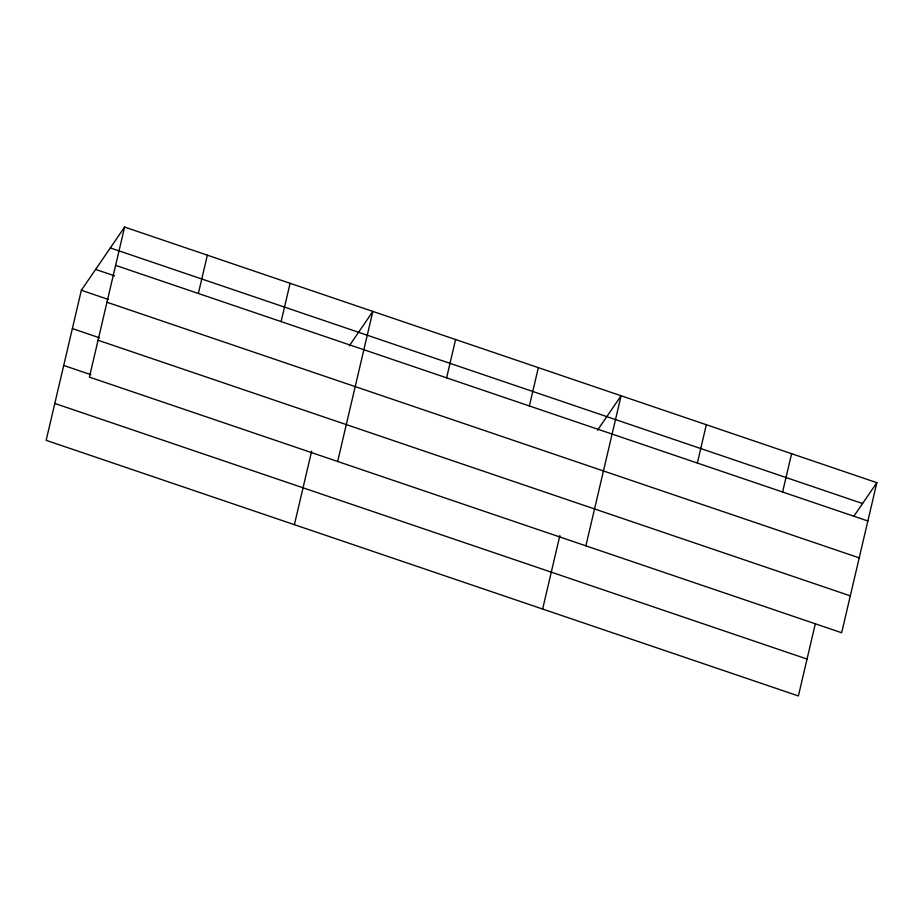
<?xml version="1.0" encoding="UTF-8"?>
<svg xmlns="http://www.w3.org/2000/svg" width="923" height="923" viewBox="0 0 923 923"><rect width="100%" height="100%" fill="white"/><g stroke="black" fill="none" stroke-linecap="round" stroke-linejoin="round"><path stroke-width="1.38" d="M124.605 227.058L89.404 377.115L841.649 632.74L876.85 482.671L124.605 227.058L81.351 290.26L46.15 440.329L798.395 695.942L815.321 623.786M198.364 293.491L207.352 255.175M281.111 321.608L290.099 283.292M294.391 524.679L311.639 451.162M337.645 461.477L372.846 311.409L349.286 345.848M446.605 377.842L455.593 339.526M529.352 405.958L538.34 367.642M542.632 609.03L559.88 535.513M585.886 545.828L621.087 395.771L597.527 430.199M697.35 463.046L706.337 424.73M782.612 492.017L791.599 453.701M854.063 515.969L876.85 482.671M110.322 247.918L862.578 503.531M115.617 265.363L867.862 520.987M95.623 269.412L114.614 275.862M81.351 290.26L108.476 299.479M106.964 302.248L859.221 557.861M72.363 328.576L99.488 337.795M98.057 340.241L850.302 595.854M63.71 365.45L90.846 374.669M54.803 403.443L807.048 659.068"/></g></svg>
